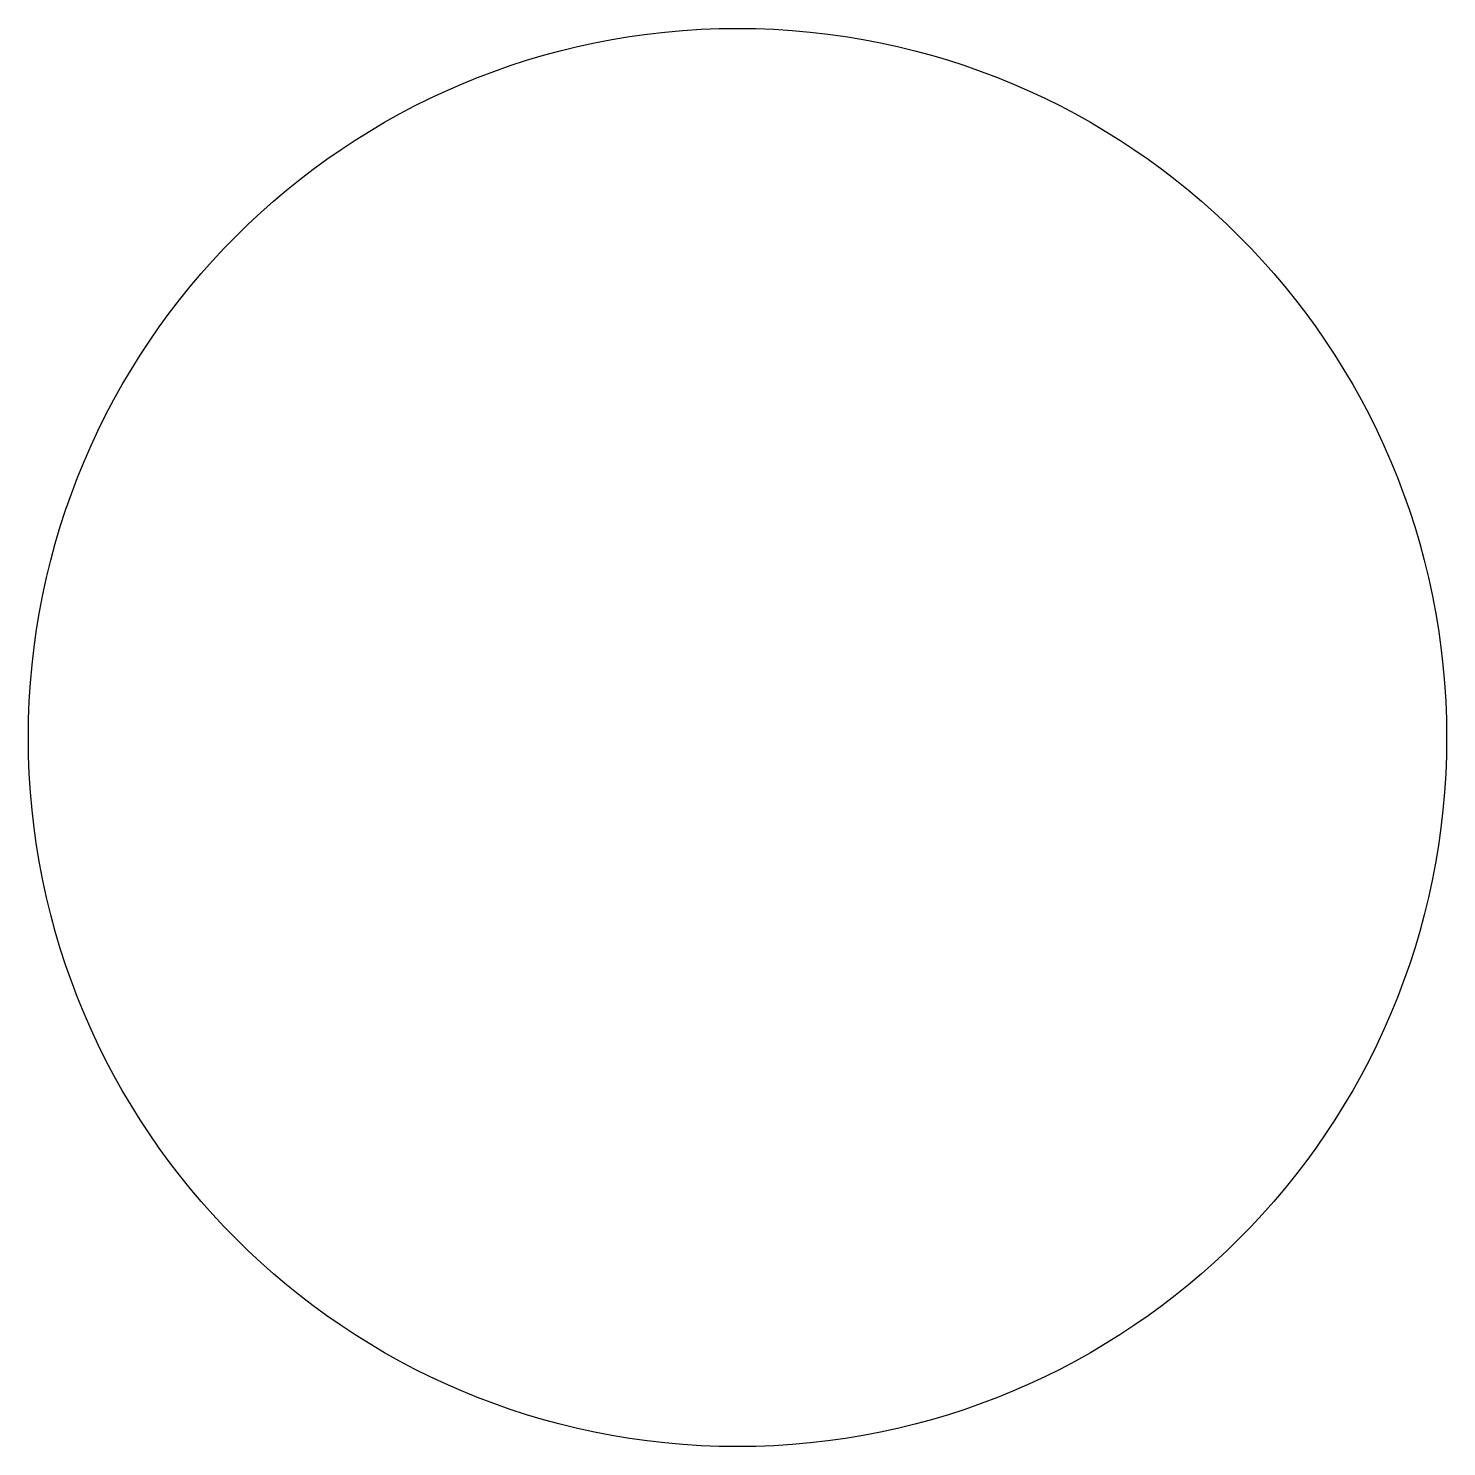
# Model space of a CAD drawing. Header units: millimetres. Extents: x -16.8 to 16.8, y -16.8 to 16.8.
import ezdxf

# ---------------------------------------------------------------- set-up
doc = ezdxf.new("R2010")
doc.units = ezdxf.units.MM
doc.layers.get('0').update_dxf_attribs({"linetype": 'CONTINUOUS'})

msp = doc.modelspace()

# ---------------------------------------------------------------- linework, layer by layer
msp.add_circle((0, 0), 16.75)
msp.add_circle((0, 0), 16.75)

doc.saveas('drawing.dxf')
